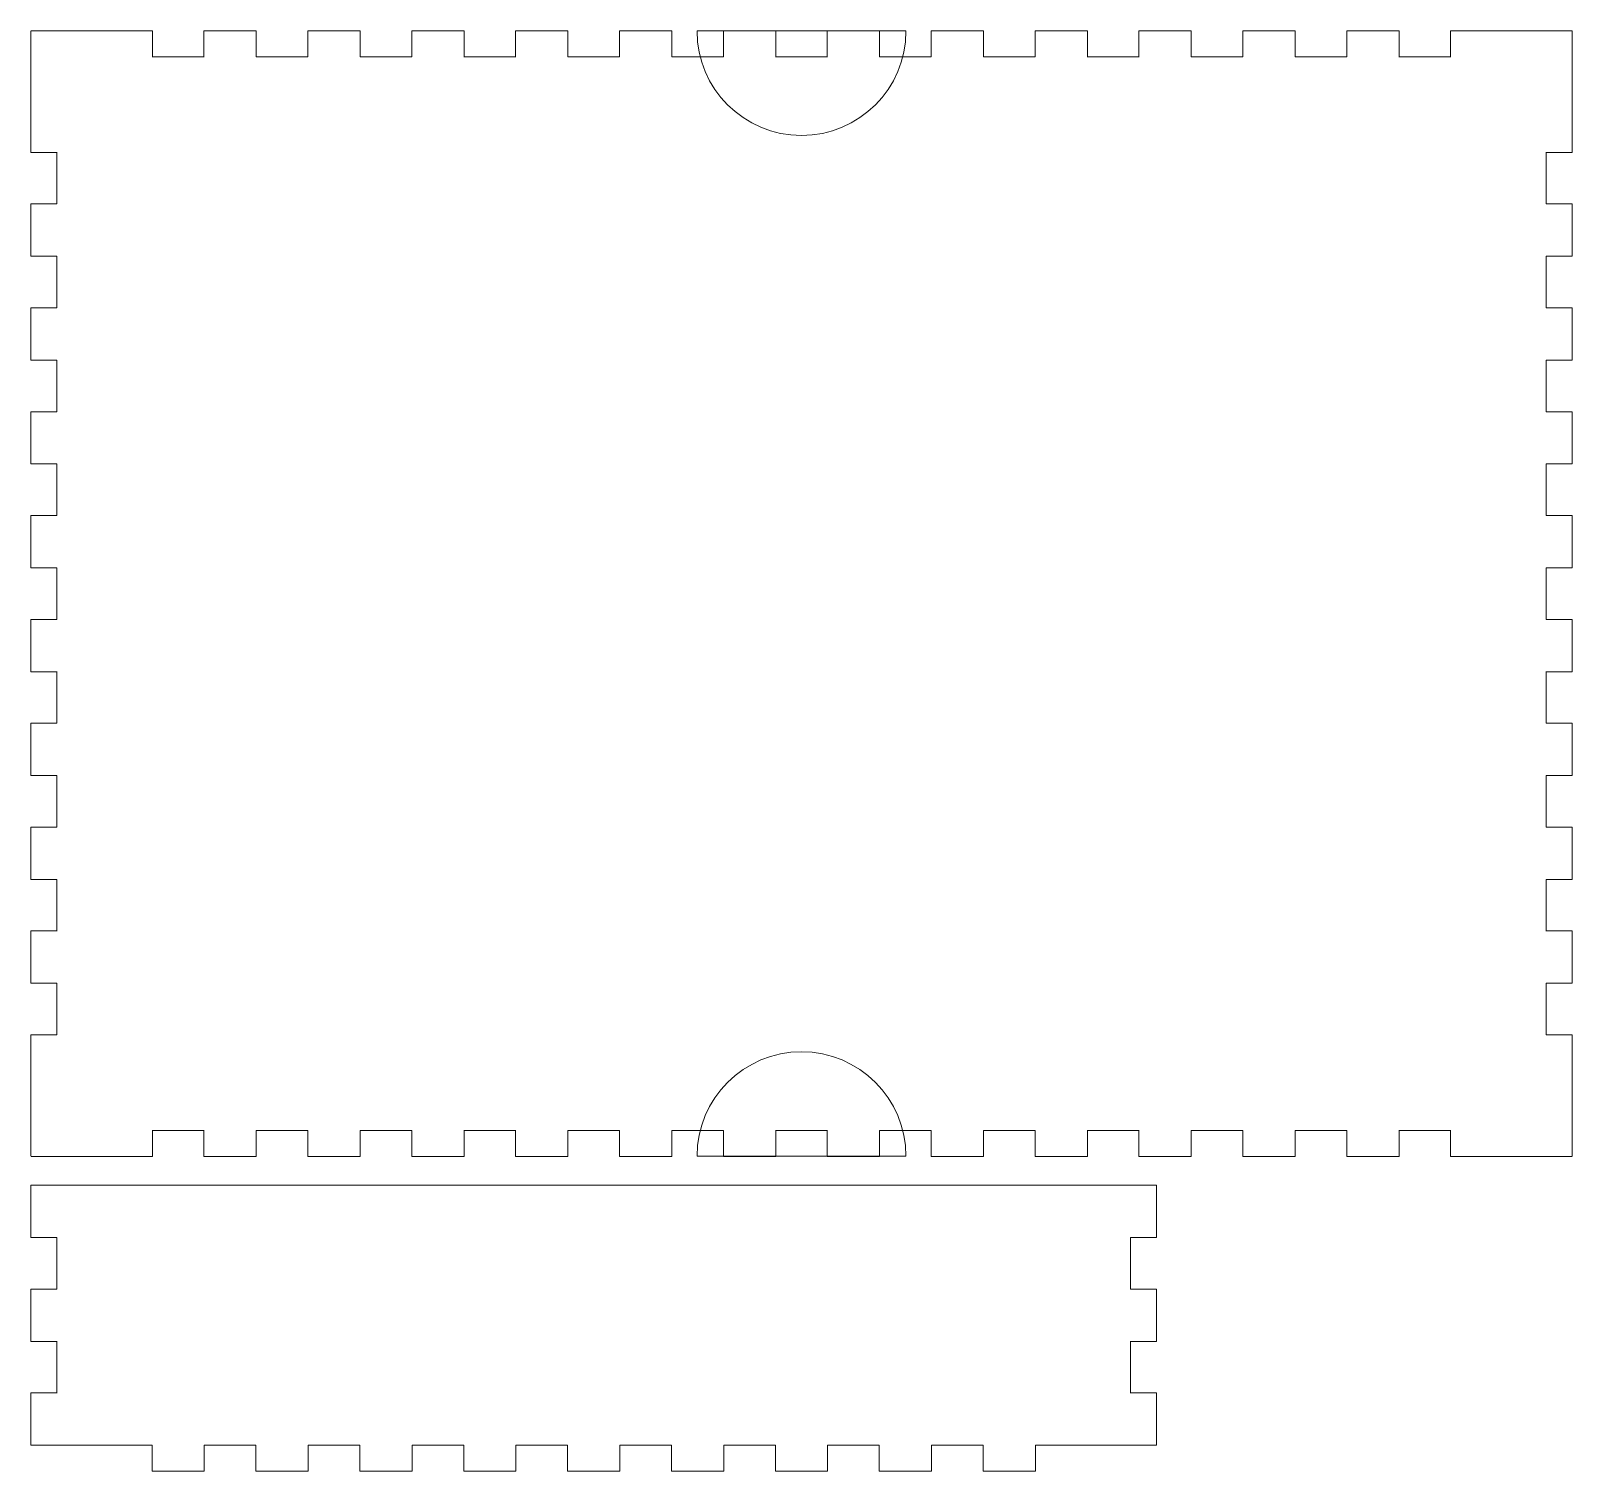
# Model space of a CAD drawing. Header units: millimetres. Extents: x 7 to 575, y 10 to 325.
# Drawn here: x 7.5 to 185.5, y 159.1 to 325.5 of the extents above; entities that cross this region are included whole.
import ezdxf

# ---------------------------------------------------------------- set-up
doc = ezdxf.new("R2010")
doc.units = ezdxf.units.MM
doc.header["$MEASUREMENT"] = 0
doc.layers.add('Layer 1', color=7, linetype='Continuous', lineweight=0)

msp = doc.modelspace()

# ---------------------------------------------------------------- linework, layer by layer
at = {"layer": 'Layer 1', "color": 18, "lineweight": 5, "true_color": 0x000000}
for points in [[(7.5, 325.45), (7.5, 325.45), (7.5, 322.45), (7.5, 322.45)], [(7.52, 325.47), (7.52, 325.47), (10.52, 325.47), (10.52, 325.47)], [(182.52, 325.47), (182.52, 325.47), (185.52, 325.47), (185.52, 325.47)], [(7.5, 198.45), (7.5, 198.45), (7.5, 195.45), (7.5, 195.45)], [(185.54, 195.45), (185.54, 195.45), (185.54, 198.45), (185.54, 198.45)], [(7.52, 195.43), (7.52, 195.43), (10.52, 195.43), (10.52, 195.43)], [(182.52, 195.43), (182.52, 195.43), (185.52, 195.43), (185.52, 195.43)]]:
    msp.add_open_spline(points, degree=3, dxfattribs=at)
for points, knots in [([(182.52, 325.47), (182.52, 325.47), (171.52, 325.47), (171.52, 325.47), (171.51, 325.47), (171.5, 325.46), (171.5, 325.45), (171.5, 325.45), (171.5, 322.47), (171.5, 322.47), (171.5, 322.45), (171.52, 322.47), (171.5, 322.47), (171.5, 322.47), (165.54, 322.47), (165.54, 322.47), (165.52, 322.47), (165.54, 322.45), (165.54, 322.47), (165.54, 322.47), (165.54, 325.45), (165.54, 325.45), (165.54, 325.46), (165.53, 325.47), (165.52, 325.47), (165.52, 325.47), (159.52, 325.47), (159.52, 325.47), (159.51, 325.47), (159.5, 325.46), (159.5, 325.45), (159.5, 325.45), (159.5, 322.47), (159.5, 322.47), (159.5, 322.45), (159.52, 322.47), (159.5, 322.47), (159.5, 322.47), (153.54, 322.47), (153.54, 322.47), (153.52, 322.47), (153.54, 322.45), (153.54, 322.47), (153.54, 322.47), (153.54, 325.45), (153.54, 325.45), (153.54, 325.46), (153.53, 325.47), (153.52, 325.47), (153.52, 325.47), (147.52, 325.47), (147.52, 325.47), (147.51, 325.47), (147.5, 325.46), (147.5, 325.45), (147.5, 325.45), (147.5, 322.47), (147.5, 322.47), (147.5, 322.45), (147.52, 322.47), (147.5, 322.47), (147.5, 322.47), (141.54, 322.47), (141.54, 322.47), (141.52, 322.47), (141.54, 322.45), (141.54, 322.47), (141.54, 322.47), (141.54, 325.45), (141.54, 325.45), (141.54, 325.46), (141.53, 325.47), (141.52, 325.47), (141.52, 325.47), (135.52, 325.47), (135.52, 325.47), (135.51, 325.47), (135.5, 325.46), (135.5, 325.45), (135.5, 325.45), (135.5, 322.47), (135.5, 322.47), (135.5, 322.45), (135.52, 322.47), (135.5, 322.47), (135.5, 322.47), (129.54, 322.47), (129.54, 322.47), (129.52, 322.47), (129.54, 322.45), (129.54, 322.47), (129.54, 322.47), (129.54, 325.45), (129.54, 325.45), (129.54, 325.46), (129.53, 325.47), (129.52, 325.47), (129.52, 325.47), (123.52, 325.47), (123.52, 325.47), (123.51, 325.47), (123.5, 325.46), (123.5, 325.45), (123.5, 325.45), (123.5, 322.47), (123.5, 322.47), (123.5, 322.45), (123.52, 322.47), (123.5, 322.47), (123.5, 322.47), (117.54, 322.47), (117.54, 322.47), (117.52, 322.47), (117.54, 322.45), (117.54, 322.47), (117.54, 322.47), (117.54, 325.45), (117.54, 325.45), (117.54, 325.46), (117.53, 325.47), (117.52, 325.47), (117.52, 325.47), (111.52, 325.47), (111.52, 325.47), (111.51, 325.47), (111.5, 325.46), (111.5, 325.45), (111.5, 325.45), (111.5, 322.47), (111.5, 322.47), (111.5, 322.45), (111.52, 322.47), (111.5, 322.47), (111.5, 322.47), (105.54, 322.47), (105.54, 322.47), (105.52, 322.47), (105.54, 322.45), (105.54, 322.47), (105.54, 322.47), (105.54, 325.45), (105.54, 325.45), (105.54, 325.46), (105.53, 325.47), (105.52, 325.47), (105.52, 325.47), (99.52, 325.47), (99.52, 325.47), (99.51, 325.47), (99.5, 325.46), (99.5, 325.45), (99.5, 325.45), (99.5, 322.47), (99.5, 322.47), (99.5, 322.45), (99.52, 322.47), (99.5, 322.47), (99.5, 322.47), (93.54, 322.47), (93.54, 322.47), (93.52, 322.47), (93.54, 322.45), (93.54, 322.47), (93.54, 322.47), (93.54, 325.45), (93.54, 325.45), (93.54, 325.46), (93.53, 325.47), (93.52, 325.47), (93.52, 325.47), (87.52, 325.47), (87.52, 325.47), (87.51, 325.47), (87.5, 325.46), (87.5, 325.45), (87.5, 325.45), (87.5, 322.47), (87.5, 322.47), (87.5, 322.45), (87.52, 322.47), (87.5, 322.47), (87.5, 322.47), (81.54, 322.47), (81.54, 322.47), (81.52, 322.47), (81.54, 322.45), (81.54, 322.47), (81.54, 322.47), (81.54, 325.45), (81.54, 325.45), (81.54, 325.46), (81.53, 325.47), (81.52, 325.47), (81.52, 325.47), (75.52, 325.47), (75.52, 325.47), (75.51, 325.47), (75.5, 325.46), (75.5, 325.45), (75.5, 325.45), (75.5, 322.47), (75.5, 322.47), (75.5, 322.45), (75.52, 322.47), (75.5, 322.47), (75.5, 322.47), (69.54, 322.47), (69.54, 322.47), (69.52, 322.47), (69.54, 322.45), (69.54, 322.47), (69.54, 322.47), (69.54, 325.45), (69.54, 325.45), (69.54, 325.46), (69.53, 325.47), (69.52, 325.47), (69.52, 325.47), (63.52, 325.47), (63.52, 325.47), (63.51, 325.47), (63.5, 325.46), (63.5, 325.45), (63.5, 325.45), (63.5, 322.47), (63.5, 322.47), (63.5, 322.45), (63.52, 322.47), (63.5, 322.47), (63.5, 322.47), (57.54, 322.47), (57.54, 322.47), (57.52, 322.47), (57.54, 322.45), (57.54, 322.47), (57.54, 322.47), (57.54, 325.45), (57.54, 325.45), (57.54, 325.46), (57.53, 325.47), (57.52, 325.47), (57.52, 325.47), (51.52, 325.47), (51.52, 325.47), (51.51, 325.47), (51.5, 325.46), (51.5, 325.45), (51.5, 325.45), (51.5, 322.47), (51.5, 322.47), (51.5, 322.45), (51.52, 322.47), (51.5, 322.47), (51.5, 322.47), (45.54, 322.47), (45.54, 322.47), (45.52, 322.47), (45.54, 322.45), (45.54, 322.47), (45.54, 322.47), (45.54, 325.45), (45.54, 325.45), (45.54, 325.46), (45.53, 325.47), (45.52, 325.47), (45.52, 325.47), (39.52, 325.47), (39.52, 325.47), (39.51, 325.47), (39.5, 325.46), (39.5, 325.45), (39.5, 325.45), (39.5, 322.47), (39.5, 322.47), (39.5, 322.45), (39.52, 322.47), (39.5, 322.47), (39.5, 322.47), (33.54, 322.47), (33.54, 322.47), (33.52, 322.47), (33.54, 322.45), (33.54, 322.47), (33.54, 322.47), (33.54, 325.45), (33.54, 325.45), (33.54, 325.46), (33.53, 325.47), (33.52, 325.47), (33.52, 325.47), (27.52, 325.47), (27.52, 325.47), (27.51, 325.47), (27.5, 325.46), (27.5, 325.45), (27.5, 325.45), (27.5, 322.47), (27.5, 322.47), (27.5, 322.45), (27.52, 322.47), (27.5, 322.47), (27.5, 322.47), (21.54, 322.47), (21.54, 322.47), (21.52, 322.47), (21.54, 322.45), (21.54, 322.47), (21.54, 322.47), (21.54, 325.45), (21.54, 325.45), (21.54, 325.46), (21.53, 325.47), (21.52, 325.47), (21.52, 325.47), (10.52, 325.47), (10.52, 325.47)], [0, 0, 0, 0, 1, 1, 1, 2, 2, 2, 3, 3, 3, 4, 4, 4, 5, 5, 5, 6, 6, 6, 7, 7, 7, 8, 8, 8, 9, 9, 9, 10, 10, 10, 11, 11, 11, 12, 12, 12, 13, 13, 13, 14, 14, 14, 15, 15, 15, 16, 16, 16, 17, 17, 17, 18, 18, 18, 19, 19, 19, 20, 20, 20, 21, 21, 21, 22, 22, 22, 23, 23, 23, 24, 24, 24, 25, 25, 25, 26, 26, 26, 27, 27, 27, 28, 28, 28, 29, 29, 29, 30, 30, 30, 31, 31, 31, 32, 32, 32, 33, 33, 33, 34, 34, 34, 35, 35, 35, 36, 36, 36, 37, 37, 37, 38, 38, 38, 39, 39, 39, 40, 40, 40, 41, 41, 41, 42, 42, 42, 43, 43, 43, 44, 44, 44, 45, 45, 45, 46, 46, 46, 47, 47, 47, 48, 48, 48, 49, 49, 49, 50, 50, 50, 51, 51, 51, 52, 52, 52, 53, 53, 53, 54, 54, 54, 55, 55, 55, 56, 56, 56, 57, 57, 57, 58, 58, 58, 59, 59, 59, 60, 60, 60, 61, 61, 61, 62, 62, 62, 63, 63, 63, 64, 64, 64, 65, 65, 65, 66, 66, 66, 67, 67, 67, 68, 68, 68, 69, 69, 69, 70, 70, 70, 71, 71, 71, 72, 72, 72, 73, 73, 73, 74, 74, 74, 75, 75, 75, 76, 76, 76, 77, 77, 77, 78, 78, 78, 79, 79, 79, 80, 80, 80, 81, 81, 81, 82, 82, 82, 83, 83, 83, 84, 84, 84, 85, 85, 85, 86, 86, 86, 87, 87, 87, 88, 88, 88, 89, 89, 89, 90, 90, 90, 91, 91, 91, 92, 92, 92, 93, 93, 93, 94, 94, 94, 95, 95, 95, 96, 96, 96, 97, 97, 97, 98, 98, 98, 99, 99, 99, 100, 100, 100, 101, 101, 101, 102, 102, 102, 103, 103, 103, 104, 104, 104, 105, 105, 105, 105]), ([(185.54, 198.45), (185.54, 198.45), (185.54, 209.45), (185.54, 209.45), (185.54, 209.46), (185.53, 209.47), (185.52, 209.47), (185.52, 209.47), (182.54, 209.47), (182.54, 209.47), (182.52, 209.47), (182.54, 209.45), (182.54, 209.47), (182.54, 209.47), (182.54, 215.43), (182.54, 215.43), (182.54, 215.45), (182.52, 215.43), (182.54, 215.43), (182.54, 215.43), (185.52, 215.43), (185.52, 215.43), (185.53, 215.43), (185.54, 215.44), (185.54, 215.45), (185.54, 215.45), (185.54, 221.45), (185.54, 221.45), (185.54, 221.46), (185.53, 221.47), (185.52, 221.47), (185.52, 221.47), (182.54, 221.47), (182.54, 221.47), (182.52, 221.47), (182.54, 221.45), (182.54, 221.47), (182.54, 221.47), (182.54, 227.43), (182.54, 227.43), (182.54, 227.45), (182.52, 227.43), (182.54, 227.43), (182.54, 227.43), (185.52, 227.43), (185.52, 227.43), (185.53, 227.43), (185.54, 227.44), (185.54, 227.45), (185.54, 227.45), (185.54, 233.45), (185.54, 233.45), (185.54, 233.46), (185.53, 233.47), (185.52, 233.47), (185.52, 233.47), (182.54, 233.47), (182.54, 233.47), (182.52, 233.47), (182.54, 233.45), (182.54, 233.47), (182.54, 233.47), (182.54, 239.43), (182.54, 239.43), (182.54, 239.45), (182.52, 239.43), (182.54, 239.43), (182.54, 239.43), (185.52, 239.43), (185.52, 239.43), (185.53, 239.43), (185.54, 239.44), (185.54, 239.45), (185.54, 239.45), (185.54, 245.45), (185.54, 245.45), (185.54, 245.46), (185.53, 245.47), (185.52, 245.47), (185.52, 245.47), (182.54, 245.47), (182.54, 245.47), (182.52, 245.47), (182.54, 245.45), (182.54, 245.47), (182.54, 245.47), (182.54, 251.43), (182.54, 251.43), (182.54, 251.45), (182.52, 251.43), (182.54, 251.43), (182.54, 251.43), (185.52, 251.43), (185.52, 251.43), (185.53, 251.43), (185.54, 251.44), (185.54, 251.45), (185.54, 251.45), (185.54, 257.45), (185.54, 257.45), (185.54, 257.46), (185.53, 257.47), (185.52, 257.47), (185.52, 257.47), (182.54, 257.47), (182.54, 257.47), (182.52, 257.47), (182.54, 257.45), (182.54, 257.47), (182.54, 257.47), (182.54, 263.43), (182.54, 263.43), (182.54, 263.45), (182.52, 263.43), (182.54, 263.43), (182.54, 263.43), (185.52, 263.43), (185.52, 263.43), (185.53, 263.43), (185.54, 263.44), (185.54, 263.45), (185.54, 263.45), (185.54, 269.45), (185.54, 269.45), (185.54, 269.46), (185.53, 269.47), (185.52, 269.47), (185.52, 269.47), (182.54, 269.47), (182.54, 269.47), (182.52, 269.47), (182.54, 269.45), (182.54, 269.47), (182.54, 269.47), (182.54, 275.43), (182.54, 275.43), (182.54, 275.45), (182.52, 275.43), (182.54, 275.43), (182.54, 275.43), (185.52, 275.43), (185.52, 275.43), (185.53, 275.43), (185.54, 275.44), (185.54, 275.45), (185.54, 275.45), (185.54, 281.45), (185.54, 281.45), (185.54, 281.46), (185.53, 281.47), (185.52, 281.47), (185.52, 281.47), (182.54, 281.47), (182.54, 281.47), (182.52, 281.47), (182.54, 281.45), (182.54, 281.47), (182.54, 281.47), (182.54, 287.43), (182.54, 287.43), (182.54, 287.45), (182.52, 287.43), (182.54, 287.43), (182.54, 287.43), (185.52, 287.43), (185.52, 287.43), (185.53, 287.43), (185.54, 287.44), (185.54, 287.45), (185.54, 287.45), (185.54, 293.45), (185.54, 293.45), (185.54, 293.46), (185.53, 293.47), (185.52, 293.47), (185.52, 293.47), (182.54, 293.47), (182.54, 293.47), (182.52, 293.47), (182.54, 293.45), (182.54, 293.47), (182.54, 293.47), (182.54, 299.43), (182.54, 299.43), (182.54, 299.45), (182.52, 299.43), (182.54, 299.43), (182.54, 299.43), (185.52, 299.43), (185.52, 299.43), (185.53, 299.43), (185.54, 299.44), (185.54, 299.45), (185.54, 299.45), (185.54, 305.45), (185.54, 305.45), (185.54, 305.46), (185.53, 305.47), (185.52, 305.47), (185.52, 305.47), (182.54, 305.47), (182.54, 305.47), (182.52, 305.47), (182.54, 305.45), (182.54, 305.47), (182.54, 305.47), (182.54, 311.43), (182.54, 311.43), (182.54, 311.45), (182.52, 311.43), (182.54, 311.43), (182.54, 311.43), (185.52, 311.43), (185.52, 311.43), (185.53, 311.43), (185.54, 311.44), (185.54, 311.45), (185.54, 311.45), (185.54, 322.45), (185.54, 322.45), (185.54, 322.45), (185.54, 325.45), (185.54, 325.45)], [0, 0, 0, 0, 1, 1, 1, 2, 2, 2, 3, 3, 3, 4, 4, 4, 5, 5, 5, 6, 6, 6, 7, 7, 7, 8, 8, 8, 9, 9, 9, 10, 10, 10, 11, 11, 11, 12, 12, 12, 13, 13, 13, 14, 14, 14, 15, 15, 15, 16, 16, 16, 17, 17, 17, 18, 18, 18, 19, 19, 19, 20, 20, 20, 21, 21, 21, 22, 22, 22, 23, 23, 23, 24, 24, 24, 25, 25, 25, 26, 26, 26, 27, 27, 27, 28, 28, 28, 29, 29, 29, 30, 30, 30, 31, 31, 31, 32, 32, 32, 33, 33, 33, 34, 34, 34, 35, 35, 35, 36, 36, 36, 37, 37, 37, 38, 38, 38, 39, 39, 39, 40, 40, 40, 41, 41, 41, 42, 42, 42, 43, 43, 43, 44, 44, 44, 45, 45, 45, 46, 46, 46, 47, 47, 47, 48, 48, 48, 49, 49, 49, 50, 50, 50, 51, 51, 51, 52, 52, 52, 53, 53, 53, 54, 54, 54, 55, 55, 55, 56, 56, 56, 57, 57, 57, 58, 58, 58, 59, 59, 59, 60, 60, 60, 61, 61, 61, 62, 62, 62, 63, 63, 63, 64, 64, 64, 65, 65, 65, 66, 66, 66, 67, 67, 67, 68, 68, 68, 69, 69, 69, 70, 70, 70, 71, 71, 71, 72, 72, 72, 73, 73, 73, 74, 74, 74, 74]), ([(7.5, 322.45), (7.5, 322.45), (7.5, 311.45), (7.5, 311.45), (7.5, 311.44), (7.51, 311.43), (7.52, 311.43), (7.52, 311.43), (10.5, 311.43), (10.5, 311.43), (10.52, 311.43), (10.5, 311.45), (10.5, 311.43), (10.5, 311.43), (10.5, 305.47), (10.5, 305.47), (10.5, 305.45), (10.52, 305.47), (10.5, 305.47), (10.5, 305.47), (7.52, 305.47), (7.52, 305.47), (7.51, 305.47), (7.5, 305.46), (7.5, 305.45), (7.5, 305.45), (7.5, 299.45), (7.5, 299.45), (7.5, 299.44), (7.51, 299.43), (7.52, 299.43), (7.52, 299.43), (10.5, 299.43), (10.5, 299.43), (10.52, 299.43), (10.5, 299.45), (10.5, 299.43), (10.5, 299.43), (10.5, 293.47), (10.5, 293.47), (10.5, 293.45), (10.52, 293.47), (10.5, 293.47), (10.5, 293.47), (7.52, 293.47), (7.52, 293.47), (7.51, 293.47), (7.5, 293.46), (7.5, 293.45), (7.5, 293.45), (7.5, 287.45), (7.5, 287.45), (7.5, 287.44), (7.51, 287.43), (7.52, 287.43), (7.52, 287.43), (10.5, 287.43), (10.5, 287.43), (10.52, 287.43), (10.5, 287.45), (10.5, 287.43), (10.5, 287.43), (10.5, 281.47), (10.5, 281.47), (10.5, 281.45), (10.52, 281.47), (10.5, 281.47), (10.5, 281.47), (7.52, 281.47), (7.52, 281.47), (7.51, 281.47), (7.5, 281.46), (7.5, 281.45), (7.5, 281.45), (7.5, 275.45), (7.5, 275.45), (7.5, 275.44), (7.51, 275.43), (7.52, 275.43), (7.52, 275.43), (10.5, 275.43), (10.5, 275.43), (10.52, 275.43), (10.5, 275.45), (10.5, 275.43), (10.5, 275.43), (10.5, 269.47), (10.5, 269.47), (10.5, 269.45), (10.52, 269.47), (10.5, 269.47), (10.5, 269.47), (7.52, 269.47), (7.52, 269.47), (7.51, 269.47), (7.5, 269.46), (7.5, 269.45), (7.5, 269.45), (7.5, 263.45), (7.5, 263.45), (7.5, 263.44), (7.51, 263.43), (7.52, 263.43), (7.52, 263.43), (10.5, 263.43), (10.5, 263.43), (10.52, 263.43), (10.5, 263.45), (10.5, 263.43), (10.5, 263.43), (10.5, 257.47), (10.5, 257.47), (10.5, 257.45), (10.52, 257.47), (10.5, 257.47), (10.5, 257.47), (7.52, 257.47), (7.52, 257.47), (7.51, 257.47), (7.5, 257.46), (7.5, 257.45), (7.5, 257.45), (7.5, 251.45), (7.5, 251.45), (7.5, 251.44), (7.51, 251.43), (7.52, 251.43), (7.52, 251.43), (10.5, 251.43), (10.5, 251.43), (10.52, 251.43), (10.5, 251.45), (10.5, 251.43), (10.5, 251.43), (10.5, 245.47), (10.5, 245.47), (10.5, 245.45), (10.52, 245.47), (10.5, 245.47), (10.5, 245.47), (7.52, 245.47), (7.52, 245.47), (7.51, 245.47), (7.5, 245.46), (7.5, 245.45), (7.5, 245.45), (7.5, 239.45), (7.5, 239.45), (7.5, 239.44), (7.51, 239.43), (7.52, 239.43), (7.52, 239.43), (10.5, 239.43), (10.5, 239.43), (10.52, 239.43), (10.5, 239.45), (10.5, 239.43), (10.5, 239.43), (10.5, 233.47), (10.5, 233.47), (10.5, 233.45), (10.52, 233.47), (10.5, 233.47), (10.5, 233.47), (7.52, 233.47), (7.52, 233.47), (7.51, 233.47), (7.5, 233.46), (7.5, 233.45), (7.5, 233.45), (7.5, 227.45), (7.5, 227.45), (7.5, 227.44), (7.51, 227.43), (7.52, 227.43), (7.52, 227.43), (10.5, 227.43), (10.5, 227.43), (10.52, 227.43), (10.5, 227.45), (10.5, 227.43), (10.5, 227.43), (10.5, 221.47), (10.5, 221.47), (10.5, 221.45), (10.52, 221.47), (10.5, 221.47), (10.5, 221.47), (7.52, 221.47), (7.52, 221.47), (7.51, 221.47), (7.5, 221.46), (7.5, 221.45), (7.5, 221.45), (7.5, 215.45), (7.5, 215.45), (7.5, 215.44), (7.51, 215.43), (7.52, 215.43), (7.52, 215.43), (10.5, 215.43), (10.5, 215.43), (10.52, 215.43), (10.5, 215.45), (10.5, 215.43), (10.5, 215.43), (10.5, 209.47), (10.5, 209.47), (10.5, 209.45), (10.52, 209.47), (10.5, 209.47), (10.5, 209.47), (7.52, 209.47), (7.52, 209.47), (7.51, 209.47), (7.5, 209.46), (7.5, 209.45), (7.5, 209.45), (7.5, 198.45), (7.5, 198.45)], [0, 0, 0, 0, 1, 1, 1, 2, 2, 2, 3, 3, 3, 4, 4, 4, 5, 5, 5, 6, 6, 6, 7, 7, 7, 8, 8, 8, 9, 9, 9, 10, 10, 10, 11, 11, 11, 12, 12, 12, 13, 13, 13, 14, 14, 14, 15, 15, 15, 16, 16, 16, 17, 17, 17, 18, 18, 18, 19, 19, 19, 20, 20, 20, 21, 21, 21, 22, 22, 22, 23, 23, 23, 24, 24, 24, 25, 25, 25, 26, 26, 26, 27, 27, 27, 28, 28, 28, 29, 29, 29, 30, 30, 30, 31, 31, 31, 32, 32, 32, 33, 33, 33, 34, 34, 34, 35, 35, 35, 36, 36, 36, 37, 37, 37, 38, 38, 38, 39, 39, 39, 40, 40, 40, 41, 41, 41, 42, 42, 42, 43, 43, 43, 44, 44, 44, 45, 45, 45, 46, 46, 46, 47, 47, 47, 48, 48, 48, 49, 49, 49, 50, 50, 50, 51, 51, 51, 52, 52, 52, 53, 53, 53, 54, 54, 54, 55, 55, 55, 56, 56, 56, 57, 57, 57, 58, 58, 58, 59, 59, 59, 60, 60, 60, 61, 61, 61, 62, 62, 62, 63, 63, 63, 64, 64, 64, 65, 65, 65, 66, 66, 66, 67, 67, 67, 68, 68, 68, 69, 69, 69, 70, 70, 70, 71, 71, 71, 72, 72, 72, 73, 73, 73, 73]), ([(10.52, 195.43), (10.52, 195.43), (21.52, 195.43), (21.52, 195.43), (21.53, 195.43), (21.54, 195.44), (21.54, 195.45), (21.54, 195.45), (21.54, 198.43), (21.54, 198.43), (21.54, 198.45), (21.52, 198.43), (21.54, 198.43), (21.54, 198.43), (27.5, 198.43), (27.5, 198.43), (27.52, 198.43), (27.5, 198.45), (27.5, 198.43), (27.5, 198.43), (27.5, 195.45), (27.5, 195.45), (27.5, 195.44), (27.51, 195.43), (27.52, 195.43), (27.52, 195.43), (33.52, 195.43), (33.52, 195.43), (33.53, 195.43), (33.54, 195.44), (33.54, 195.45), (33.54, 195.45), (33.54, 198.43), (33.54, 198.43), (33.54, 198.45), (33.52, 198.43), (33.54, 198.43), (33.54, 198.43), (39.5, 198.43), (39.5, 198.43), (39.52, 198.43), (39.5, 198.45), (39.5, 198.43), (39.5, 198.43), (39.5, 195.45), (39.5, 195.45), (39.5, 195.44), (39.51, 195.43), (39.52, 195.43), (39.52, 195.43), (45.52, 195.43), (45.52, 195.43), (45.53, 195.43), (45.54, 195.44), (45.54, 195.45), (45.54, 195.45), (45.54, 198.43), (45.54, 198.43), (45.54, 198.45), (45.52, 198.43), (45.54, 198.43), (45.54, 198.43), (51.5, 198.43), (51.5, 198.43), (51.52, 198.43), (51.5, 198.45), (51.5, 198.43), (51.5, 198.43), (51.5, 195.45), (51.5, 195.45), (51.5, 195.44), (51.51, 195.43), (51.52, 195.43), (51.52, 195.43), (57.52, 195.43), (57.52, 195.43), (57.53, 195.43), (57.54, 195.44), (57.54, 195.45), (57.54, 195.45), (57.54, 198.43), (57.54, 198.43), (57.54, 198.45), (57.52, 198.43), (57.54, 198.43), (57.54, 198.43), (63.5, 198.43), (63.5, 198.43), (63.52, 198.43), (63.5, 198.45), (63.5, 198.43), (63.5, 198.43), (63.5, 195.45), (63.5, 195.45), (63.5, 195.44), (63.51, 195.43), (63.52, 195.43), (63.52, 195.43), (69.52, 195.43), (69.52, 195.43), (69.53, 195.43), (69.54, 195.44), (69.54, 195.45), (69.54, 195.45), (69.54, 198.43), (69.54, 198.43), (69.54, 198.45), (69.52, 198.43), (69.54, 198.43), (69.54, 198.43), (75.5, 198.43), (75.5, 198.43), (75.52, 198.43), (75.5, 198.45), (75.5, 198.43), (75.5, 198.43), (75.5, 195.45), (75.5, 195.45), (75.5, 195.44), (75.51, 195.43), (75.52, 195.43), (75.52, 195.43), (81.52, 195.43), (81.52, 195.43), (81.53, 195.43), (81.54, 195.44), (81.54, 195.45), (81.54, 195.45), (81.54, 198.43), (81.54, 198.43), (81.54, 198.45), (81.52, 198.43), (81.54, 198.43), (81.54, 198.43), (87.5, 198.43), (87.5, 198.43), (87.52, 198.43), (87.5, 198.45), (87.5, 198.43), (87.5, 198.43), (87.5, 195.45), (87.5, 195.45), (87.5, 195.44), (87.51, 195.43), (87.52, 195.43), (87.52, 195.43), (93.52, 195.43), (93.52, 195.43), (93.53, 195.43), (93.54, 195.44), (93.54, 195.45), (93.54, 195.45), (93.54, 198.43), (93.54, 198.43), (93.54, 198.45), (93.52, 198.43), (93.54, 198.43), (93.54, 198.43), (99.5, 198.43), (99.5, 198.43), (99.52, 198.43), (99.5, 198.45), (99.5, 198.43), (99.5, 198.43), (99.5, 195.45), (99.5, 195.45), (99.5, 195.44), (99.51, 195.43), (99.52, 195.43), (99.52, 195.43), (105.52, 195.43), (105.52, 195.43), (105.53, 195.43), (105.54, 195.44), (105.54, 195.45), (105.54, 195.45), (105.54, 198.43), (105.54, 198.43), (105.54, 198.45), (105.52, 198.43), (105.54, 198.43), (105.54, 198.43), (111.5, 198.43), (111.5, 198.43), (111.52, 198.43), (111.5, 198.45), (111.5, 198.43), (111.5, 198.43), (111.5, 195.45), (111.5, 195.45), (111.5, 195.44), (111.51, 195.43), (111.52, 195.43), (111.52, 195.43), (117.52, 195.43), (117.52, 195.43), (117.53, 195.43), (117.54, 195.44), (117.54, 195.45), (117.54, 195.45), (117.54, 198.43), (117.54, 198.43), (117.54, 198.45), (117.52, 198.43), (117.54, 198.43), (117.54, 198.43), (123.5, 198.43), (123.5, 198.43), (123.52, 198.43), (123.5, 198.45), (123.5, 198.43), (123.5, 198.43), (123.5, 195.45), (123.5, 195.45), (123.5, 195.44), (123.51, 195.43), (123.52, 195.43), (123.52, 195.43), (129.52, 195.43), (129.52, 195.43), (129.53, 195.43), (129.54, 195.44), (129.54, 195.45), (129.54, 195.45), (129.54, 198.43), (129.54, 198.43), (129.54, 198.45), (129.52, 198.43), (129.54, 198.43), (129.54, 198.43), (135.5, 198.43), (135.5, 198.43), (135.52, 198.43), (135.5, 198.45), (135.5, 198.43), (135.5, 198.43), (135.5, 195.45), (135.5, 195.45), (135.5, 195.44), (135.51, 195.43), (135.52, 195.43), (135.52, 195.43), (141.52, 195.43), (141.52, 195.43), (141.53, 195.43), (141.54, 195.44), (141.54, 195.45), (141.54, 195.45), (141.54, 198.43), (141.54, 198.43), (141.54, 198.45), (141.52, 198.43), (141.54, 198.43), (141.54, 198.43), (147.5, 198.43), (147.5, 198.43), (147.52, 198.43), (147.5, 198.45), (147.5, 198.43), (147.5, 198.43), (147.5, 195.45), (147.5, 195.45), (147.5, 195.44), (147.51, 195.43), (147.52, 195.43), (147.52, 195.43), (153.52, 195.43), (153.52, 195.43), (153.53, 195.43), (153.54, 195.44), (153.54, 195.45), (153.54, 195.45), (153.54, 198.43), (153.54, 198.43), (153.54, 198.45), (153.52, 198.43), (153.54, 198.43), (153.54, 198.43), (159.5, 198.43), (159.5, 198.43), (159.52, 198.43), (159.5, 198.45), (159.5, 198.43), (159.5, 198.43), (159.5, 195.45), (159.5, 195.45), (159.5, 195.44), (159.51, 195.43), (159.52, 195.43), (159.52, 195.43), (165.52, 195.43), (165.52, 195.43), (165.53, 195.43), (165.54, 195.44), (165.54, 195.45), (165.54, 195.45), (165.54, 198.43), (165.54, 198.43), (165.54, 198.45), (165.52, 198.43), (165.54, 198.43), (165.54, 198.43), (171.5, 198.43), (171.5, 198.43), (171.52, 198.43), (171.5, 198.45), (171.5, 198.43), (171.5, 198.43), (171.5, 195.45), (171.5, 195.45), (171.5, 195.44), (171.51, 195.43), (171.52, 195.43), (171.52, 195.43), (182.52, 195.43), (182.52, 195.43)], [0, 0, 0, 0, 1, 1, 1, 2, 2, 2, 3, 3, 3, 4, 4, 4, 5, 5, 5, 6, 6, 6, 7, 7, 7, 8, 8, 8, 9, 9, 9, 10, 10, 10, 11, 11, 11, 12, 12, 12, 13, 13, 13, 14, 14, 14, 15, 15, 15, 16, 16, 16, 17, 17, 17, 18, 18, 18, 19, 19, 19, 20, 20, 20, 21, 21, 21, 22, 22, 22, 23, 23, 23, 24, 24, 24, 25, 25, 25, 26, 26, 26, 27, 27, 27, 28, 28, 28, 29, 29, 29, 30, 30, 30, 31, 31, 31, 32, 32, 32, 33, 33, 33, 34, 34, 34, 35, 35, 35, 36, 36, 36, 37, 37, 37, 38, 38, 38, 39, 39, 39, 40, 40, 40, 41, 41, 41, 42, 42, 42, 43, 43, 43, 44, 44, 44, 45, 45, 45, 46, 46, 46, 47, 47, 47, 48, 48, 48, 49, 49, 49, 50, 50, 50, 51, 51, 51, 52, 52, 52, 53, 53, 53, 54, 54, 54, 55, 55, 55, 56, 56, 56, 57, 57, 57, 58, 58, 58, 59, 59, 59, 60, 60, 60, 61, 61, 61, 62, 62, 62, 63, 63, 63, 64, 64, 64, 65, 65, 65, 66, 66, 66, 67, 67, 67, 68, 68, 68, 69, 69, 69, 70, 70, 70, 71, 71, 71, 72, 72, 72, 73, 73, 73, 74, 74, 74, 75, 75, 75, 76, 76, 76, 77, 77, 77, 78, 78, 78, 79, 79, 79, 80, 80, 80, 81, 81, 81, 82, 82, 82, 83, 83, 83, 84, 84, 84, 85, 85, 85, 86, 86, 86, 87, 87, 87, 88, 88, 88, 89, 89, 89, 90, 90, 90, 91, 91, 91, 92, 92, 92, 93, 93, 93, 94, 94, 94, 95, 95, 95, 96, 96, 96, 97, 97, 97, 98, 98, 98, 99, 99, 99, 100, 100, 100, 101, 101, 101, 102, 102, 102, 103, 103, 103, 104, 104, 104, 105, 105, 105, 105]), ([(10.52, 162.06), (10.52, 162.06), (21.5, 162.06), (21.5, 162.06), (21.52, 162.06), (21.5, 162.08), (21.5, 162.06), (21.5, 162.06), (21.5, 159.08), (21.5, 159.08), (21.5, 159.07), (21.51, 159.06), (21.52, 159.06), (21.52, 159.06), (27.52, 159.06), (27.52, 159.06), (27.53, 159.06), (27.54, 159.07), (27.54, 159.08), (27.54, 159.08), (27.54, 162.06), (27.54, 162.06), (27.54, 162.08), (27.52, 162.06), (27.54, 162.06), (27.54, 162.06), (33.5, 162.06), (33.5, 162.06), (33.52, 162.06), (33.5, 162.08), (33.5, 162.06), (33.5, 162.06), (33.5, 159.08), (33.5, 159.08), (33.5, 159.07), (33.51, 159.06), (33.52, 159.06), (33.52, 159.06), (39.52, 159.06), (39.52, 159.06), (39.53, 159.06), (39.54, 159.07), (39.54, 159.08), (39.54, 159.08), (39.54, 162.06), (39.54, 162.06), (39.54, 162.08), (39.52, 162.06), (39.54, 162.06), (39.54, 162.06), (45.5, 162.06), (45.5, 162.06), (45.52, 162.06), (45.5, 162.08), (45.5, 162.06), (45.5, 162.06), (45.5, 159.08), (45.5, 159.08), (45.5, 159.07), (45.51, 159.06), (45.52, 159.06), (45.52, 159.06), (51.52, 159.06), (51.52, 159.06), (51.53, 159.06), (51.54, 159.07), (51.54, 159.08), (51.54, 159.08), (51.54, 162.06), (51.54, 162.06), (51.54, 162.08), (51.52, 162.06), (51.54, 162.06), (51.54, 162.06), (57.5, 162.06), (57.5, 162.06), (57.52, 162.06), (57.5, 162.08), (57.5, 162.06), (57.5, 162.06), (57.5, 159.08), (57.5, 159.08), (57.5, 159.07), (57.51, 159.06), (57.52, 159.06), (57.52, 159.06), (63.52, 159.06), (63.52, 159.06), (63.53, 159.06), (63.54, 159.07), (63.54, 159.08), (63.54, 159.08), (63.54, 162.06), (63.54, 162.06), (63.54, 162.08), (63.52, 162.06), (63.54, 162.06), (63.54, 162.06), (69.5, 162.06), (69.5, 162.06), (69.52, 162.06), (69.5, 162.08), (69.5, 162.06), (69.5, 162.06), (69.5, 159.08), (69.5, 159.08), (69.5, 159.07), (69.51, 159.06), (69.52, 159.06), (69.52, 159.06), (75.52, 159.06), (75.52, 159.06), (75.53, 159.06), (75.54, 159.07), (75.54, 159.08), (75.54, 159.08), (75.54, 162.06), (75.54, 162.06), (75.54, 162.08), (75.52, 162.06), (75.54, 162.06), (75.54, 162.06), (81.5, 162.06), (81.5, 162.06), (81.52, 162.06), (81.5, 162.08), (81.5, 162.06), (81.5, 162.06), (81.5, 159.08), (81.5, 159.08), (81.5, 159.07), (81.51, 159.06), (81.52, 159.06), (81.52, 159.06), (87.52, 159.06), (87.52, 159.06), (87.53, 159.06), (87.54, 159.07), (87.54, 159.08), (87.54, 159.08), (87.54, 162.06), (87.54, 162.06), (87.54, 162.08), (87.52, 162.06), (87.54, 162.06), (87.54, 162.06), (93.5, 162.06), (93.5, 162.06), (93.52, 162.06), (93.5, 162.08), (93.5, 162.06), (93.5, 162.06), (93.5, 159.08), (93.5, 159.08), (93.5, 159.07), (93.51, 159.06), (93.52, 159.06), (93.52, 159.06), (99.52, 159.06), (99.52, 159.06), (99.53, 159.06), (99.54, 159.07), (99.54, 159.08), (99.54, 159.08), (99.54, 162.06), (99.54, 162.06), (99.54, 162.08), (99.52, 162.06), (99.54, 162.06), (99.54, 162.06), (105.5, 162.06), (105.5, 162.06), (105.52, 162.06), (105.5, 162.08), (105.5, 162.06), (105.5, 162.06), (105.5, 159.08), (105.5, 159.08), (105.5, 159.07), (105.51, 159.06), (105.52, 159.06), (105.52, 159.06), (111.52, 159.06), (111.52, 159.06), (111.53, 159.06), (111.54, 159.07), (111.54, 159.08), (111.54, 159.08), (111.54, 162.06), (111.54, 162.06), (111.54, 162.08), (111.52, 162.06), (111.54, 162.06), (111.54, 162.06), (117.5, 162.06), (117.5, 162.06), (117.52, 162.06), (117.5, 162.08), (117.5, 162.06), (117.5, 162.06), (117.5, 159.08), (117.5, 159.08), (117.5, 159.07), (117.51, 159.06), (117.52, 159.06), (117.52, 159.06), (123.52, 159.06), (123.52, 159.06), (123.53, 159.06), (123.54, 159.07), (123.54, 159.08), (123.54, 159.08), (123.54, 162.06), (123.54, 162.06), (123.54, 162.08), (123.52, 162.06), (123.54, 162.06), (123.54, 162.06), (134.52, 162.06), (134.52, 162.06), (134.52, 162.06), (137.52, 162.06), (137.52, 162.06), (137.53, 162.06), (137.54, 162.07), (137.54, 162.08), (137.54, 162.08), (137.54, 168.08), (137.54, 168.08), (137.54, 168.09), (137.53, 168.1), (137.52, 168.1), (137.52, 168.1), (134.54, 168.1), (134.54, 168.1), (134.52, 168.1), (134.54, 168.08), (134.54, 168.1), (134.54, 168.1), (134.54, 174.06), (134.54, 174.06), (134.54, 174.08), (134.52, 174.06), (134.54, 174.06), (134.54, 174.06), (137.52, 174.06), (137.52, 174.06), (137.53, 174.06), (137.54, 174.07), (137.54, 174.08), (137.54, 174.08), (137.54, 180.08), (137.54, 180.08), (137.54, 180.09), (137.53, 180.1), (137.52, 180.1), (137.52, 180.1), (134.54, 180.1), (134.54, 180.1), (134.52, 180.1), (134.54, 180.08), (134.54, 180.1), (134.54, 180.1), (134.54, 186.06), (134.54, 186.06), (134.54, 186.08), (134.52, 186.06), (134.54, 186.06), (134.54, 186.06), (137.52, 186.06), (137.52, 186.06), (137.53, 186.06), (137.54, 186.07), (137.54, 186.08), (137.54, 186.08), (137.54, 192.08), (137.54, 192.08), (137.54, 192.09), (137.53, 192.1), (137.52, 192.1), (137.52, 192.1), (134.52, 192.1), (134.52, 192.1), (134.52, 192.1), (10.52, 192.1), (10.52, 192.1), (10.52, 192.1), (7.52, 192.1), (7.52, 192.1), (7.51, 192.1), (7.5, 192.09), (7.5, 192.08), (7.5, 192.08), (7.5, 186.08), (7.5, 186.08), (7.5, 186.07), (7.51, 186.06), (7.52, 186.06), (7.52, 186.06), (10.5, 186.06), (10.5, 186.06), (10.52, 186.06), (10.5, 186.08), (10.5, 186.06), (10.5, 186.06), (10.5, 180.1), (10.5, 180.1), (10.5, 180.08), (10.52, 180.1), (10.5, 180.1), (10.5, 180.1), (7.52, 180.1), (7.52, 180.1), (7.51, 180.1), (7.5, 180.09), (7.5, 180.08), (7.5, 180.08), (7.5, 174.08), (7.5, 174.08), (7.5, 174.07), (7.51, 174.06), (7.52, 174.06), (7.52, 174.06), (10.5, 174.06), (10.5, 174.06), (10.52, 174.06), (10.5, 174.08), (10.5, 174.06), (10.5, 174.06), (10.5, 168.1), (10.5, 168.1), (10.5, 168.08), (10.52, 168.1), (10.5, 168.1), (10.5, 168.1), (7.52, 168.1), (7.52, 168.1), (7.51, 168.1), (7.5, 168.09), (7.5, 168.08), (7.5, 168.08), (7.5, 162.08), (7.5, 162.08), (7.5, 162.07), (7.51, 162.06), (7.52, 162.06), (7.52, 162.06), (10.52, 162.06), (10.52, 162.06)], [0, 0, 0, 0, 1, 1, 1, 2, 2, 2, 3, 3, 3, 4, 4, 4, 5, 5, 5, 6, 6, 6, 7, 7, 7, 8, 8, 8, 9, 9, 9, 10, 10, 10, 11, 11, 11, 12, 12, 12, 13, 13, 13, 14, 14, 14, 15, 15, 15, 16, 16, 16, 17, 17, 17, 18, 18, 18, 19, 19, 19, 20, 20, 20, 21, 21, 21, 22, 22, 22, 23, 23, 23, 24, 24, 24, 25, 25, 25, 26, 26, 26, 27, 27, 27, 28, 28, 28, 29, 29, 29, 30, 30, 30, 31, 31, 31, 32, 32, 32, 33, 33, 33, 34, 34, 34, 35, 35, 35, 36, 36, 36, 37, 37, 37, 38, 38, 38, 39, 39, 39, 40, 40, 40, 41, 41, 41, 42, 42, 42, 43, 43, 43, 44, 44, 44, 45, 45, 45, 46, 46, 46, 47, 47, 47, 48, 48, 48, 49, 49, 49, 50, 50, 50, 51, 51, 51, 52, 52, 52, 53, 53, 53, 54, 54, 54, 55, 55, 55, 56, 56, 56, 57, 57, 57, 58, 58, 58, 59, 59, 59, 60, 60, 60, 61, 61, 61, 62, 62, 62, 63, 63, 63, 64, 64, 64, 65, 65, 65, 66, 66, 66, 67, 67, 67, 68, 68, 68, 69, 69, 69, 70, 70, 70, 71, 71, 71, 72, 72, 72, 73, 73, 73, 74, 74, 74, 75, 75, 75, 76, 76, 76, 77, 77, 77, 78, 78, 78, 79, 79, 79, 80, 80, 80, 81, 81, 81, 82, 82, 82, 83, 83, 83, 84, 84, 84, 85, 85, 85, 86, 86, 86, 87, 87, 87, 88, 88, 88, 89, 89, 89, 90, 90, 90, 91, 91, 91, 92, 92, 92, 93, 93, 93, 94, 94, 94, 95, 95, 95, 96, 96, 96, 97, 97, 97, 98, 98, 98, 99, 99, 99, 100, 100, 100, 101, 101, 101, 102, 102, 102, 103, 103, 103, 104, 104, 104, 105, 105, 105, 106, 106, 106, 107, 107, 107, 108, 108, 108, 109, 109, 109, 110, 110, 110, 111, 111, 111, 112, 112, 112, 113, 113, 113, 114, 114, 114, 115, 115, 115, 116, 116, 116, 116])]:
    msp.add_open_spline(points, degree=3, knots=knots, dxfattribs=at)
at = {"layer": 'Layer 1', "color": 5, "lineweight": 5, "true_color": 0x0000ff}
for points in [[(96.52, 313.38), (103.18, 313.38), (108.59, 318.79), (108.59, 325.45), (108.59, 325.45), (84.45, 325.45), (84.45, 325.45), (84.45, 318.79), (89.86, 313.38), (96.52, 313.38)], [(96.52, 207.52), (89.86, 207.52), (84.45, 202.11), (84.45, 195.45), (84.45, 195.45), (108.59, 195.45), (108.59, 195.45), (108.59, 202.11), (103.18, 207.52), (96.52, 207.52)]]:
    msp.add_open_spline(points, degree=3, knots=[0, 0, 0, 0, 1, 1, 1, 2, 2, 2, 3, 3, 3, 3], dxfattribs=at)

doc.saveas('drawing.dxf')
